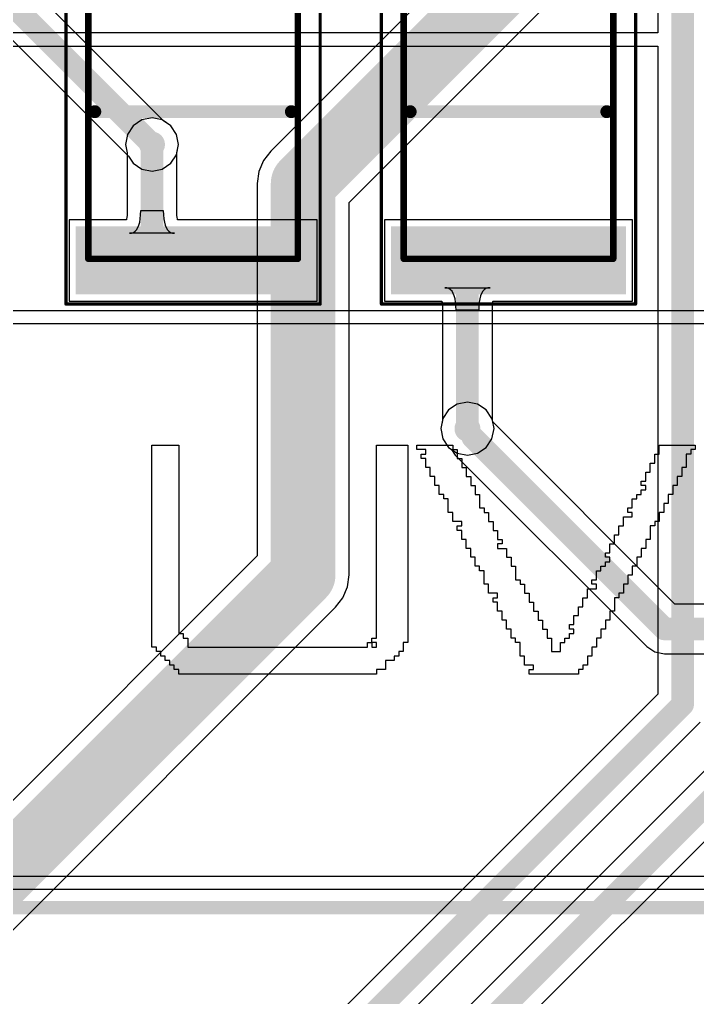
# Model space of a CAD drawing. Header units: millimetres. Extents: x 0.26 to 7.33, y 1.06 to 4.59.
# Drawn here: x 2.075 to 2.488, y 2.13 to 2.725 of the extents above; entities that cross this region are included whole.
import ezdxf

# ---------------------------------------------------------------- set-up
doc = ezdxf.new("R2010")
doc.units = ezdxf.units.MM
doc.header["$MEASUREMENT"] = 0
for name, color, linetype in [('BottomLayer', 5, 'Continuous'), ('Mechanical15', 56, 'Continuous'), ('Mechanical16', 56, 'Continuous'), ('MultiLayer', 9, 'Continuous'), ('TopLayer', 1, 'Continuous'), ('TopOverlay', 2, 'Continuous'), ('TopPaste', 8, 'Continuous'), ('TopSolder', 216, 'Continuous'), ('ViaHoleLayer', 16, 'Continuous')]:
    doc.layers.add(name, color=color, linetype=linetype)

# ---------------------------------------------------------------- blocks, each defined once
blk = doc.blocks.new('MX150_20_PIN_29')
at = {"layer": 'TopOverlay', "const_width": 0.008}
blk.add_lwpolyline([(-1.08622, 0.2063), (1.0878, 0.2063)], dxfattribs=at)
blk = doc.blocks.new('FUSC4632X85N_56')
at = {"layer": 'Mechanical15', "const_width": 0.00394}
for points in [[(-0.08957, -0.06378), (-0.08957, 0.06378)], [(0.08957, 0.06378), (-0.08957, 0.06378)], [(0.08957, -0.06378), (0.08957, 0.06378)], [(0.08957, -0.06378), (-0.08957, -0.06378)]]:
    blk.add_lwpolyline(points, dxfattribs=at)
at = {"layer": 'Mechanical15', "const_width": 0.00197}
for points in [[(-0.09055, 0.06378, 1), (-0.08858, 0.06378, 1)], [(-0.09055, 0.06378, 1), (-0.08858, 0.06378, 1)], [(0.08858, 0.06378, 1), (0.09055, 0.06378, 1)], [(0.08858, 0.06378, 1), (0.09055, 0.06378, 1)], [(-0.09055, -0.06378, 1), (-0.08858, -0.06378, 1)], [(-0.09055, -0.06378, 1), (-0.08858, -0.06378, 1)], [(0.08858, -0.06378, 1), (0.09055, -0.06378, 1)], [(0.08858, -0.06378, 1), (0.09055, -0.06378, 1)]]:
    blk.add_lwpolyline(points, format="xyb", close=True, dxfattribs=at)
at = {"layer": 'Mechanical16', "const_width": 0.00197}
for points in [[(-0.11713, -0.07736), (-0.11713, 0.07736)], [(0.11713, 0.07736), (-0.11713, 0.07736)], [(0.11713, -0.07736), (0.11713, 0.07736)], [(0.11713, -0.07736), (-0.11713, -0.07736)]]:
    blk.add_lwpolyline(points, dxfattribs=at)
at = {"layer": 'Mechanical16', "const_width": 0.000984}
for points in [[(-0.11762, 0.07736, 1), (-0.11663, 0.07736, 1)], [(-0.11762, 0.07736, 1), (-0.11663, 0.07736, 1)], [(0.11663, 0.07736, 1), (0.11762, 0.07736, 1)], [(0.11663, 0.07736, 1), (0.11762, 0.07736, 1)], [(-0.11762, -0.07736, 1), (-0.11663, -0.07736, 1)], [(-0.11762, -0.07736, 1), (-0.11663, -0.07736, 1)], [(0.11663, -0.07736, 1), (0.11762, -0.07736, 1)], [(0.11663, -0.07736, 1), (0.11762, -0.07736, 1)]]:
    blk.add_lwpolyline(points, format="xyb", close=True, dxfattribs=at)
at = {"layer": 'TopLayer'}
for points in [[(-0.07382, -0.06752), (-0.07382, 0.06752), (-0.10728, -0.06752), (-0.10728, 0.06752)], [(0.10728, -0.06752), (0.10728, 0.06752), (0.07382, -0.06752), (0.07382, 0.06752)]]:
    blk.add_solid(points, dxfattribs=at)
at = {"layer": 'TopOverlay', "const_width": 0.00787}
blk.add_lwpolyline([(0, -0.05984), (0, 0.05984)], dxfattribs=at)
at = {"layer": 'TopOverlay', "const_width": 0.00394}
for points in [[(-0.00197, 0.05984, 1), (0.00197, 0.05984, 1)], [(-0.00197, -0.05984, 1), (0.00197, -0.05984, 1)]]:
    blk.add_lwpolyline(points, format="xyb", close=True, dxfattribs=at)
at = {"layer": 'TopPaste'}
for points in [[(-0.07382, -0.06752), (-0.07382, 0.06752), (-0.10728, -0.06752), (-0.10728, 0.06752)], [(0.10728, -0.06752), (0.10728, 0.06752), (0.07382, -0.06752), (0.07382, 0.06752)]]:
    blk.add_solid(points, dxfattribs=at)
at = {"layer": 'TopSolder'}
for points in [[(-0.06982, -0.07152), (-0.06982, 0.07152), (-0.11128, -0.07152), (-0.11128, 0.07152)], [(0.11128, -0.07152), (0.11128, 0.07152), (0.06982, -0.07152), (0.06982, 0.07152)]]:
    blk.add_solid(points, dxfattribs=at)
blk = doc.blocks.new('FUSC4632X85N_80')
at = {"layer": 'Mechanical15', "const_width": 0.00394}
for points in [[(-0.08957, -0.06378), (-0.08957, 0.06378)], [(0.08957, 0.06378), (-0.08957, 0.06378)], [(0.08957, -0.06378), (0.08957, 0.06378)], [(0.08957, -0.06378), (-0.08957, -0.06378)]]:
    blk.add_lwpolyline(points, dxfattribs=at)
at = {"layer": 'Mechanical15', "const_width": 0.00197}
for points in [[(-0.09055, 0.06378, 1), (-0.08858, 0.06378, 1)], [(-0.09055, 0.06378, 1), (-0.08858, 0.06378, 1)], [(0.08858, 0.06378, 1), (0.09055, 0.06378, 1)], [(0.08858, 0.06378, 1), (0.09055, 0.06378, 1)], [(-0.09055, -0.06378, 1), (-0.08858, -0.06378, 1)], [(-0.09055, -0.06378, 1), (-0.08858, -0.06378, 1)], [(0.08858, -0.06378, 1), (0.09055, -0.06378, 1)], [(0.08858, -0.06378, 1), (0.09055, -0.06378, 1)]]:
    blk.add_lwpolyline(points, format="xyb", close=True, dxfattribs=at)
at = {"layer": 'Mechanical16', "const_width": 0.00197}
for points in [[(-0.11713, -0.07736), (-0.11713, 0.07736)], [(0.11713, 0.07736), (-0.11713, 0.07736)], [(0.11713, -0.07736), (0.11713, 0.07736)], [(0.11713, -0.07736), (-0.11713, -0.07736)]]:
    blk.add_lwpolyline(points, dxfattribs=at)
at = {"layer": 'Mechanical16', "const_width": 0.000984}
for points in [[(-0.11762, 0.07736, 1), (-0.11663, 0.07736, 1)], [(-0.11762, 0.07736, 1), (-0.11663, 0.07736, 1)], [(0.11663, 0.07736, 1), (0.11762, 0.07736, 1)], [(0.11663, 0.07736, 1), (0.11762, 0.07736, 1)], [(-0.11762, -0.07736, 1), (-0.11663, -0.07736, 1)], [(-0.11762, -0.07736, 1), (-0.11663, -0.07736, 1)], [(0.11663, -0.07736, 1), (0.11762, -0.07736, 1)], [(0.11663, -0.07736, 1), (0.11762, -0.07736, 1)]]:
    blk.add_lwpolyline(points, format="xyb", close=True, dxfattribs=at)
at = {"layer": 'TopLayer'}
for points in [[(-0.07382, -0.06752), (-0.07382, 0.06752), (-0.10728, -0.06752), (-0.10728, 0.06752)], [(0.10728, -0.06752), (0.10728, 0.06752), (0.07382, -0.06752), (0.07382, 0.06752)]]:
    blk.add_solid(points, dxfattribs=at)
at = {"layer": 'TopOverlay', "const_width": 0.00787}
blk.add_lwpolyline([(0, -0.05984), (0, 0.05984)], dxfattribs=at)
at = {"layer": 'TopOverlay', "const_width": 0.00394}
for points in [[(-0.00197, 0.05984, 1), (0.00197, 0.05984, 1)], [(-0.00197, -0.05984, 1), (0.00197, -0.05984, 1)]]:
    blk.add_lwpolyline(points, format="xyb", close=True, dxfattribs=at)
at = {"layer": 'TopPaste'}
for points in [[(-0.07382, -0.06752), (-0.07382, 0.06752), (-0.10728, -0.06752), (-0.10728, 0.06752)], [(0.10728, -0.06752), (0.10728, 0.06752), (0.07382, -0.06752), (0.07382, 0.06752)]]:
    blk.add_solid(points, dxfattribs=at)
at = {"layer": 'TopSolder'}
for points in [[(-0.06982, -0.07152), (-0.06982, 0.07152), (-0.11128, -0.07152), (-0.11128, 0.07152)], [(0.11128, -0.07152), (0.11128, 0.07152), (0.06982, -0.07152), (0.06982, 0.07152)]]:
    blk.add_solid(points, dxfattribs=at)

msp = doc.modelspace()

# ---------------------------------------------------------------- linework, layer by layer
at = {"layer": 'BottomLayer'}
for p, q in [((2.16317, 2.6633), (1.87618, 2.95029)), ((1.85027, 2.93327), (2.1417, 2.64183)), ((2.51025, 2.92704), (2.22825, 2.64504)), ((2.27592, 2.61373), (2.54975, 2.88755)), ((2.16744, 2.66044), (2.16317, 2.6633)), ((2.17095, 2.65519), (2.16744, 2.66044)), ((2.17218, 2.649), (2.17095, 2.65519)), ((2.17095, 2.64281), (2.17218, 2.649)), ((2.22825, 2.64504), (2.22382, 2.63926)), ((2.1417, 2.64183), (2.14456, 2.63756)), ((2.16744, 2.63756), (2.17095, 2.64281)), ((2.22382, 2.63926), (2.22103, 2.63253)), ((2.14456, 2.63756), (2.14981, 2.63405)), ((2.14981, 2.63405), (2.156, 2.63281)), ((2.156, 2.63281), (2.16219, 2.63405)), ((2.16219, 2.63405), (2.16744, 2.63756)), ((2.22103, 2.63253), (2.22008, 2.6253)), ((2.22008, 2.6253), (2.22008, 2.39857)), ((2.27592, 2.387), (2.27592, 2.61373)), ((2.34181, 2.49095), (2.33656, 2.48744)), ((2.348, 2.49219), (2.34181, 2.49095)), ((2.35419, 2.49095), (2.348, 2.49219)), ((2.35944, 2.48744), (2.35419, 2.49095)), ((2.33656, 2.48744), (2.33305, 2.48219)), ((2.36295, 2.48219), (2.35944, 2.48744)), ((2.33305, 2.48219), (2.33182, 2.476)), ((2.36337, 2.4801), (2.36295, 2.48219)), ((2.47423, 2.36924), (2.36337, 2.4801)), ((2.33182, 2.476), (2.33305, 2.46981)), ((2.33305, 2.46981), (2.33656, 2.46456)), ((2.33656, 2.46456), (2.33827, 2.46341)), ((2.33827, 2.46341), (2.34058, 2.45995)), ((2.34058, 2.45995), (2.4572, 2.34333)), ((2.22008, 2.39857), (2.00122, 2.17971)), ((2.27497, 2.37977), (2.27592, 2.387)), ((2.27218, 2.37304), (2.27497, 2.37977)), ((2.26775, 2.36725), (2.27218, 2.37304)), ((2.04889, 2.1484), (2.26775, 2.36725)), ((2.62794, 2.36924), (2.47423, 2.36924)), ((2.4572, 2.34333), (2.4572, 2.34333)), ((2.4572, 2.34333), (2.46213, 2.34004)), ((2.46213, 2.34004), (2.46794, 2.33888)), ((2.46794, 2.33888), (2.62165, 2.33888))]:
    msp.add_line(p, q, dxfattribs=at)
for points, const_width in [([(1.861, 2.944), (2.156, 2.649)], 0.01378), ([(2.248, 2.6253), (2.53, 2.9073)], 0.03937), ([(2.248, 2.387), (2.248, 2.6253)], 0.03937), ([(2.35132, 2.47069), (2.46794, 2.35406)], 0.01378), ([(2.02097, 2.15997), (2.248, 2.387)], 0.03937), ([(2.46794, 2.35406), (2.62794, 2.35406)], 0.01378)]:
    msp.add_lwpolyline(points, dxfattribs=dict(at, const_width=const_width))
for points, const_width in [([(2.15206, 2.649, 1), (2.15994, 2.649, 1)], 0.00787), ([(2.15256, 2.649, 1), (2.15944, 2.649, 1)], 0.00689), ([(2.23816, 2.6253, 1), (2.25784, 2.6253, 1)], 0.01969), ([(2.23816, 2.6253, 1), (2.25784, 2.6253, 1)], 0.01969), ([(2.34406, 2.476, 1), (2.35194, 2.476, 1)], 0.00787), ([(2.34787, 2.47069, 1), (2.35476, 2.47069, 1)], 0.00689), ([(2.23816, 2.387, 1), (2.25784, 2.387, 1)], 0.01969), ([(2.23816, 2.387, 1), (2.25784, 2.387, 1)], 0.01969), ([(2.46449, 2.35406, 1), (2.47138, 2.35406, 1)], 0.00689), ([(2.46449, 2.35406, 1), (2.47138, 2.35406, 1)], 0.00689)]:
    msp.add_lwpolyline(points, format="xyb", close=True, dxfattribs=dict(at, const_width=const_width))
at = {"layer": 'MultiLayer', "const_width": 0.00787}
for points in [[(2.15206, 2.649, 1), (2.15994, 2.649, 1)], [(2.34406, 2.476, 1), (2.35194, 2.476, 1)]]:
    msp.add_lwpolyline(points, format="xyb", close=True, dxfattribs=at)
at = {"layer": 'TopLayer'}
for p, q in [((2.46382, 2.81271), (2.46382, 2.717)), ((2.46382, 2.717), (0.868, 2.717)), ((0.868, 2.70884), (2.46382, 2.70884)), ((2.46382, 2.70884), (2.46382, 2.31429)), ((2.14981, 2.66395), (2.14456, 2.66044)), ((2.156, 2.66519), (2.14981, 2.66395)), ((2.16219, 2.66395), (2.156, 2.66519)), ((2.16744, 2.66044), (2.16219, 2.66395)), ((2.14456, 2.66044), (2.14105, 2.65519)), ((2.17095, 2.65519), (2.16744, 2.66044)), ((2.14105, 2.65519), (2.13982, 2.649)), ((2.17218, 2.649), (2.17095, 2.65519)), ((2.13982, 2.649), (2.14082, 2.64395)), ((2.14082, 2.64395), (2.14082, 2.6058)), ((2.17118, 2.64395), (2.17218, 2.649)), ((2.17118, 2.6058), (2.17118, 2.64395)), ((2.14904, 2.6062), (2.14911, 2.60884)), ((2.14911, 2.60884), (2.16289, 2.60884)), ((2.16289, 2.60884), (2.16296, 2.6062)), ((2.14043, 2.60318), (2.10548, 2.60318)), ((2.10548, 2.60318), (2.10548, 2.55372)), ((2.14051, 2.60347), (2.14043, 2.60318)), ((2.14074, 2.60486), (2.14051, 2.60347)), ((2.14082, 2.6058), (2.14074, 2.60486)), ((2.14849, 2.60175), (2.14883, 2.60384)), ((2.14883, 2.60384), (2.14904, 2.6062)), ((2.16296, 2.6062), (2.16317, 2.60384)), ((2.16317, 2.60384), (2.16351, 2.60175)), ((2.17126, 2.60486), (2.17118, 2.6058)), ((2.17149, 2.60347), (2.17126, 2.60486)), ((2.17157, 2.60318), (2.17149, 2.60347)), ((2.25652, 2.60318), (2.17157, 2.60318)), ((2.25652, 2.55372), (2.25652, 2.60318)), ((2.44852, 2.60318), (2.29748, 2.60318)), ((2.29748, 2.60318), (2.29748, 2.55372)), ((2.44852, 2.55372), (2.44852, 2.60318)), ((2.1447, 2.5955), (2.14573, 2.59619)), ((2.14573, 2.59619), (2.14663, 2.59716)), ((2.14663, 2.59716), (2.14739, 2.59842)), ((2.14739, 2.59842), (2.14801, 2.59994)), ((2.14801, 2.59994), (2.14849, 2.60175)), ((2.16351, 2.60175), (2.16399, 2.59994)), ((2.16399, 2.59994), (2.16461, 2.59842)), ((2.16461, 2.59842), (2.16537, 2.59716)), ((2.16537, 2.59716), (2.16627, 2.59619)), ((2.16627, 2.59619), (2.1673, 2.5955)), ((2.14222, 2.59494), (2.14353, 2.59508)), ((2.16978, 2.59494), (2.14222, 2.59494)), ((2.14353, 2.59508), (2.1447, 2.5955)), ((2.1673, 2.5955), (2.16847, 2.59508)), ((2.16847, 2.59508), (2.16978, 2.59494)), ((2.33553, 2.5617), (2.33422, 2.56184)), ((2.33422, 2.56184), (2.36178, 2.56184)), ((2.3367, 2.56129), (2.33553, 2.5617)), ((2.33773, 2.5606), (2.3367, 2.56129)), ((2.33863, 2.55963), (2.33773, 2.5606)), ((2.35827, 2.5606), (2.35737, 2.55963)), ((2.3593, 2.56129), (2.35827, 2.5606)), ((2.36047, 2.5617), (2.3593, 2.56129)), ((2.36178, 2.56184), (2.36047, 2.5617)), ((2.33939, 2.55839), (2.33863, 2.55963)), ((2.34001, 2.55688), (2.33939, 2.55839)), ((2.34049, 2.55508), (2.34001, 2.55688)), ((2.34083, 2.55302), (2.34049, 2.55508)), ((2.35551, 2.55508), (2.35517, 2.55302)), ((2.35599, 2.55688), (2.35551, 2.55508)), ((2.35661, 2.55839), (2.35599, 2.55688)), ((2.35737, 2.55963), (2.35661, 2.55839)), ((2.10548, 2.55372), (2.25652, 2.55372)), ((2.29748, 2.55372), (2.33241, 2.55372)), ((2.33241, 2.55372), (2.33251, 2.55335)), ((2.33251, 2.55335), (2.33274, 2.55199)), ((2.33274, 2.55199), (2.33282, 2.55107)), ((2.33282, 2.55107), (2.33282, 2.48105)), ((2.34104, 2.55068), (2.34083, 2.55302)), ((2.34111, 2.54806), (2.34104, 2.55068)), ((2.35496, 2.55068), (2.35489, 2.54806)), ((2.35517, 2.55302), (2.35496, 2.55068)), ((2.36318, 2.55107), (2.36326, 2.55199)), ((2.36318, 2.48105), (2.36318, 2.55107)), ((2.36326, 2.55199), (2.36349, 2.55335)), ((2.36349, 2.55335), (2.36359, 2.55372)), ((2.36359, 2.55372), (2.44852, 2.55372)), ((2.35489, 2.54806), (2.34111, 2.54806)), ((2.33282, 2.48105), (2.33182, 2.476)), ((2.36418, 2.476), (2.36318, 2.48105)), ((2.33182, 2.476), (2.33305, 2.46981)), ((2.36295, 2.46981), (2.36418, 2.476)), ((2.33305, 2.46981), (2.33656, 2.46456)), ((2.35944, 2.46456), (2.36295, 2.46981)), ((2.33656, 2.46456), (2.34181, 2.46105)), ((2.34181, 2.46105), (2.348, 2.45981)), ((2.348, 2.45981), (2.35419, 2.46105)), ((2.35419, 2.46105), (2.35944, 2.46456)), ((2.46382, 2.31429), (2.22484, 2.07531)), ((2.24173, 2.04927), (2.48973, 2.29726)), ((2.50982, 2.28529), (2.19575, 1.97122)), ((2.21778, 1.95031), (2.53573, 2.26826))]:
    msp.add_line(p, q, dxfattribs=at)
at = {"layer": 'TopLayer', "const_width": 0.01378}
for points in [[(2.479, 2.308), (2.479, 2.819)], [(2.156, 2.58829), (2.156, 2.649)], [(2.156, 2.58829), (2.16584, 2.57845)], [(2.16584, 2.57845), (2.181, 2.57845)], [(2.348, 2.56861), (2.35784, 2.57845)], [(2.35784, 2.57845), (2.373, 2.57845)], [(2.348, 2.476), (2.348, 2.56861)], [(2.231, 2.06), (2.479, 2.308)], [(2.15695, 1.91095), (2.525, 2.279)]]:
    msp.add_lwpolyline(points, dxfattribs=at)
at = {"layer": 'TopLayer'}
for points, const_width in [([(2.15206, 2.649, 1), (2.15994, 2.649, 1)], 0.00787), ([(2.15256, 2.649, 1), (2.15944, 2.649, 1)], 0.00689), ([(2.15256, 2.58829, 1), (2.15944, 2.58829, 1)], 0.00689), ([(2.15256, 2.58829, 1), (2.15944, 2.58829, 1)], 0.00689), ([(2.1624, 2.57845, 1), (2.16929, 2.57845, 1)], 0.00689), ([(2.1624, 2.57845, 1), (2.16929, 2.57845, 1)], 0.00689), ([(2.17756, 2.57845, 1), (2.18444, 2.57845, 1)], 0.00689), ([(2.3544, 2.57845, 1), (2.36129, 2.57845, 1)], 0.00689), ([(2.3544, 2.57845, 1), (2.36129, 2.57845, 1)], 0.00689), ([(2.36956, 2.57845, 1), (2.37644, 2.57845, 1)], 0.00689), ([(2.34456, 2.56861, 1), (2.35144, 2.56861, 1)], 0.00689), ([(2.34456, 2.56861, 1), (2.35144, 2.56861, 1)], 0.00689), ([(2.34406, 2.476, 1), (2.35194, 2.476, 1)], 0.00787), ([(2.34456, 2.476, 1), (2.35144, 2.476, 1)], 0.00689), ([(2.47556, 2.308, 1), (2.48244, 2.308, 1)], 0.00689), ([(2.47556, 2.308, 1), (2.48244, 2.308, 1)], 0.00689)]:
    msp.add_lwpolyline(points, format="xyb", close=True, dxfattribs=dict(at, const_width=const_width))
at = {"layer": 'TopOverlay'}
for p, q in [((2.01651, 2.548), (3.53349, 2.548)), ((3.53349, 2.5398), (2.01651, 2.5398)), ((2.15591, 2.46327), (2.15591, 2.466)), ((2.15591, 2.466), (2.17231, 2.466)), ((2.17231, 2.466), (2.17231, 2.46327)), ((2.29257, 2.46327), (2.29257, 2.466)), ((2.29257, 2.466), (2.3117, 2.466)), ((2.3117, 2.466), (2.3117, 2.46327)), ((2.31717, 2.46327), (2.31717, 2.466)), ((2.31717, 2.466), (2.33904, 2.466)), ((2.33904, 2.466), (2.33904, 2.46327)), ((2.46477, 2.46327), (2.46477, 2.466)), ((2.46477, 2.466), (2.48664, 2.466)), ((2.48664, 2.466), (2.48664, 2.46327)), ((2.15591, 2.46053), (2.15591, 2.46327)), ((2.15591, 2.4578), (2.15591, 2.46053)), ((2.17231, 2.46327), (2.17231, 2.46053)), ((2.17231, 2.46053), (2.17231, 2.4578)), ((2.29257, 2.46053), (2.29257, 2.46327)), ((2.29257, 2.4578), (2.29257, 2.46053)), ((2.3117, 2.46327), (2.3117, 2.46053)), ((2.3117, 2.46053), (2.3117, 2.4578)), ((2.32264, 2.46327), (2.31717, 2.46327)), ((2.3199, 2.4578), (2.3199, 2.46053)), ((2.3199, 2.46053), (2.32264, 2.46053)), ((2.32264, 2.46053), (2.32264, 2.46327)), ((2.33904, 2.46327), (2.34177, 2.46327)), ((2.34177, 2.46327), (2.34177, 2.46053)), ((2.34177, 2.46053), (2.34177, 2.4578)), ((2.46204, 2.4578), (2.46204, 2.46053)), ((2.46204, 2.46053), (2.46477, 2.46053)), ((2.46477, 2.46053), (2.46477, 2.46327)), ((2.4839, 2.46053), (2.48117, 2.46053)), ((2.48117, 2.46053), (2.48117, 2.4578)), ((2.48664, 2.46327), (2.4839, 2.46327)), ((2.4839, 2.46327), (2.4839, 2.46053)), ((2.15591, 2.45507), (2.15591, 2.4578)), ((2.15591, 2.45233), (2.15591, 2.45507)), ((2.17231, 2.4578), (2.17231, 2.45507)), ((2.17231, 2.45507), (2.17231, 2.45233)), ((2.29257, 2.45507), (2.29257, 2.4578)), ((2.29257, 2.45233), (2.29257, 2.45507)), ((2.3117, 2.4578), (2.3117, 2.45507)), ((2.3117, 2.45507), (2.3117, 2.45233)), ((2.32264, 2.4578), (2.3199, 2.4578)), ((2.32264, 2.45507), (2.32264, 2.4578)), ((2.32264, 2.45233), (2.32264, 2.45507)), ((2.34177, 2.4578), (2.3445, 2.4578)), ((2.3445, 2.4578), (2.3445, 2.45507)), ((2.3445, 2.45507), (2.3445, 2.45233)), ((2.4593, 2.45233), (2.4593, 2.45507)), ((2.4593, 2.45507), (2.46204, 2.45507)), ((2.46204, 2.45507), (2.46204, 2.4578)), ((2.48117, 2.4578), (2.48117, 2.45507)), ((2.48117, 2.45507), (2.48117, 2.45233)), ((2.15591, 2.4496), (2.15591, 2.45233)), ((2.15591, 2.44687), (2.15591, 2.4496)), ((2.17231, 2.45233), (2.17231, 2.4496)), ((2.17231, 2.4496), (2.17231, 2.44687)), ((2.29257, 2.4496), (2.29257, 2.45233)), ((2.29257, 2.44687), (2.29257, 2.4496)), ((2.3117, 2.45233), (2.3117, 2.4496)), ((2.3117, 2.4496), (2.3117, 2.44687)), ((2.32537, 2.45233), (2.32264, 2.45233)), ((2.32537, 2.4496), (2.32537, 2.45233)), ((2.32537, 2.44687), (2.32537, 2.4496)), ((2.3445, 2.45233), (2.34724, 2.45233)), ((2.34724, 2.45233), (2.34724, 2.4496)), ((2.34724, 2.4496), (2.34724, 2.44687)), ((2.45657, 2.44687), (2.45657, 2.4496)), ((2.45657, 2.4496), (2.4593, 2.4496)), ((2.4593, 2.4496), (2.4593, 2.45233)), ((2.48117, 2.45233), (2.47844, 2.45233)), ((2.47844, 2.45233), (2.47844, 2.4496)), ((2.47844, 2.4496), (2.47844, 2.44687)), ((2.15591, 2.44413), (2.15591, 2.44687)), ((2.15591, 2.4414), (2.15591, 2.44413)), ((2.15591, 2.43867), (2.15591, 2.4414)), ((2.17231, 2.44687), (2.17231, 2.44413)), ((2.17231, 2.44413), (2.17231, 2.4414)), ((2.17231, 2.4414), (2.17231, 2.43867)), ((2.29257, 2.44413), (2.29257, 2.44687)), ((2.29257, 2.4414), (2.29257, 2.44413)), ((2.29257, 2.43867), (2.29257, 2.4414)), ((2.3117, 2.44687), (2.3117, 2.44413)), ((2.3117, 2.44413), (2.3117, 2.4414)), ((2.3117, 2.4414), (2.3117, 2.43867)), ((2.3281, 2.44687), (2.32537, 2.44687)), ((2.3281, 2.44413), (2.3281, 2.44687)), ((2.3281, 2.4414), (2.3281, 2.44413)), ((2.33084, 2.4414), (2.3281, 2.4414)), ((2.33084, 2.43867), (2.33084, 2.4414)), ((2.34724, 2.44687), (2.34997, 2.44687)), ((2.34997, 2.44687), (2.34997, 2.44413)), ((2.34997, 2.44413), (2.34997, 2.4414)), ((2.34997, 2.4414), (2.3527, 2.4414)), ((2.3527, 2.4414), (2.3527, 2.43867)), ((2.45384, 2.4414), (2.45384, 2.44413)), ((2.45384, 2.44413), (2.45657, 2.44413)), ((2.45657, 2.4414), (2.45384, 2.4414)), ((2.45657, 2.44413), (2.45657, 2.44687)), ((2.45657, 2.43867), (2.45657, 2.4414)), ((2.4757, 2.4414), (2.47297, 2.4414)), ((2.47297, 2.4414), (2.47297, 2.43867)), ((2.47844, 2.44687), (2.4757, 2.44687)), ((2.4757, 2.44687), (2.4757, 2.44413)), ((2.4757, 2.44413), (2.4757, 2.4414)), ((2.15591, 2.43593), (2.15591, 2.43867)), ((2.15591, 2.4332), (2.15591, 2.43593)), ((2.17231, 2.43867), (2.17231, 2.43593)), ((2.17231, 2.43593), (2.17231, 2.4332)), ((2.29257, 2.43593), (2.29257, 2.43867)), ((2.29257, 2.4332), (2.29257, 2.43593)), ((2.3117, 2.43867), (2.3117, 2.43593)), ((2.3117, 2.43593), (2.3117, 2.4332)), ((2.33084, 2.43593), (2.33084, 2.43867)), ((2.33357, 2.43593), (2.33084, 2.43593)), ((2.33357, 2.4332), (2.33357, 2.43593)), ((2.3527, 2.43867), (2.3527, 2.43593)), ((2.3527, 2.43593), (2.35544, 2.43593)), ((2.35544, 2.43593), (2.35544, 2.4332)), ((2.4511, 2.4332), (2.4511, 2.43593)), ((2.4511, 2.43593), (2.45384, 2.43593)), ((2.45384, 2.43593), (2.45384, 2.43867)), ((2.45384, 2.43867), (2.45657, 2.43867)), ((2.47297, 2.43593), (2.47024, 2.43593)), ((2.47024, 2.43593), (2.47024, 2.4332)), ((2.47297, 2.43867), (2.47297, 2.43593)), ((2.15591, 2.43047), (2.15591, 2.4332)), ((2.15591, 2.42773), (2.15591, 2.43047)), ((2.17231, 2.4332), (2.17231, 2.43047)), ((2.17231, 2.43047), (2.17231, 2.42773)), ((2.29257, 2.43047), (2.29257, 2.4332)), ((2.29257, 2.42773), (2.29257, 2.43047)), ((2.3117, 2.4332), (2.3117, 2.43047)), ((2.3117, 2.43047), (2.3117, 2.42773)), ((2.3363, 2.4332), (2.33357, 2.4332)), ((2.3363, 2.43047), (2.3363, 2.4332)), ((2.3363, 2.42773), (2.3363, 2.43047)), ((2.35544, 2.4332), (2.35544, 2.43047)), ((2.35544, 2.43047), (2.35544, 2.42773)), ((2.44837, 2.43047), (2.44837, 2.4332)), ((2.44837, 2.4332), (2.4511, 2.4332)), ((2.44837, 2.42773), (2.44837, 2.43047)), ((2.47024, 2.43047), (2.4675, 2.43047)), ((2.4675, 2.43047), (2.4675, 2.42773)), ((2.47024, 2.4332), (2.47024, 2.43047)), ((2.15591, 2.425), (2.15591, 2.42773)), ((2.15591, 2.42227), (2.15591, 2.425)), ((2.17231, 2.42773), (2.17231, 2.425)), ((2.17231, 2.425), (2.17231, 2.42227)), ((2.29257, 2.425), (2.29257, 2.42773)), ((2.29257, 2.42227), (2.29257, 2.425)), ((2.3117, 2.42773), (2.3117, 2.425)), ((2.3117, 2.425), (2.3117, 2.42227)), ((2.3363, 2.425), (2.3363, 2.42773)), ((2.33904, 2.425), (2.3363, 2.425)), ((2.33904, 2.42227), (2.33904, 2.425)), ((2.35544, 2.42773), (2.35817, 2.42773)), ((2.35817, 2.42773), (2.35817, 2.425)), ((2.35817, 2.425), (2.3609, 2.425)), ((2.3609, 2.425), (2.3609, 2.42227)), ((2.44564, 2.425), (2.44564, 2.42773)), ((2.44564, 2.42773), (2.44837, 2.42773)), ((2.44837, 2.425), (2.44564, 2.425)), ((2.44837, 2.42227), (2.44837, 2.425)), ((2.4675, 2.425), (2.46477, 2.425)), ((2.46477, 2.425), (2.46477, 2.42227)), ((2.4675, 2.42773), (2.4675, 2.425)), ((2.15591, 2.41953), (2.15591, 2.42227)), ((2.15591, 2.4168), (2.15591, 2.41953)), ((2.17231, 2.42227), (2.17231, 2.41953)), ((2.17231, 2.41953), (2.17231, 2.4168)), ((2.29257, 2.41953), (2.29257, 2.42227)), ((2.29257, 2.4168), (2.29257, 2.41953)), ((2.3117, 2.42227), (2.3117, 2.41953)), ((2.3117, 2.41953), (2.3117, 2.4168)), ((2.33904, 2.41953), (2.33904, 2.42227)), ((2.3445, 2.41953), (2.33904, 2.41953)), ((2.3445, 2.4168), (2.3445, 2.41953)), ((2.3609, 2.42227), (2.3609, 2.41953)), ((2.3609, 2.41953), (2.36364, 2.41953)), ((2.36364, 2.41953), (2.36364, 2.4168)), ((2.4429, 2.41953), (2.4429, 2.42227)), ((2.4429, 2.42227), (2.44837, 2.42227)), ((2.4429, 2.4168), (2.4429, 2.41953)), ((2.46477, 2.41953), (2.46204, 2.41953)), ((2.46204, 2.41953), (2.46204, 2.4168)), ((2.46477, 2.42227), (2.46477, 2.41953)), ((2.15591, 2.41407), (2.15591, 2.4168)), ((2.15591, 2.41133), (2.15591, 2.41407)), ((2.17231, 2.4168), (2.17231, 2.41407)), ((2.17231, 2.41407), (2.17231, 2.41133)), ((2.29257, 2.41407), (2.29257, 2.4168)), ((2.29257, 2.41133), (2.29257, 2.41407)), ((2.3117, 2.4168), (2.3117, 2.41407)), ((2.3117, 2.41407), (2.3117, 2.41133)), ((2.34177, 2.41407), (2.34177, 2.4168)), ((2.34177, 2.4168), (2.3445, 2.4168)), ((2.3445, 2.41407), (2.34177, 2.41407)), ((2.3445, 2.41133), (2.3445, 2.41407)), ((2.36364, 2.4168), (2.36364, 2.41407)), ((2.36364, 2.41407), (2.36637, 2.41407)), ((2.36637, 2.41407), (2.36637, 2.41133)), ((2.44017, 2.41407), (2.44017, 2.4168)), ((2.44017, 2.4168), (2.4429, 2.4168)), ((2.44017, 2.41133), (2.44017, 2.41407)), ((2.46204, 2.4168), (2.4593, 2.4168)), ((2.4593, 2.4168), (2.4593, 2.41407)), ((2.4593, 2.41407), (2.4593, 2.41133)), ((2.15591, 2.4086), (2.15591, 2.41133)), ((2.15591, 2.40587), (2.15591, 2.4086)), ((2.15591, 2.40313), (2.15591, 2.40587)), ((2.17231, 2.41133), (2.17231, 2.4086)), ((2.17231, 2.4086), (2.17231, 2.40587)), ((2.17231, 2.40587), (2.17231, 2.40313)), ((2.29257, 2.4086), (2.29257, 2.41133)), ((2.29257, 2.40587), (2.29257, 2.4086)), ((2.29257, 2.40313), (2.29257, 2.40587)), ((2.3117, 2.41133), (2.3117, 2.4086)), ((2.3117, 2.4086), (2.3117, 2.40587)), ((2.3117, 2.40587), (2.3117, 2.40313)), ((2.3445, 2.4086), (2.3445, 2.41133)), ((2.34724, 2.4086), (2.3445, 2.4086)), ((2.34724, 2.40587), (2.34724, 2.4086)), ((2.34724, 2.40313), (2.34724, 2.40587)), ((2.36637, 2.41133), (2.36637, 2.4086)), ((2.36637, 2.4086), (2.3691, 2.4086)), ((2.3691, 2.40587), (2.36637, 2.40587)), ((2.36637, 2.40587), (2.36637, 2.40313)), ((2.3691, 2.4086), (2.3691, 2.40587)), ((2.4347, 2.40313), (2.4347, 2.40587)), ((2.4347, 2.40587), (2.43744, 2.40587)), ((2.43744, 2.4086), (2.43744, 2.41133)), ((2.43744, 2.41133), (2.44017, 2.41133)), ((2.43744, 2.40587), (2.43744, 2.4086)), ((2.4593, 2.4086), (2.45657, 2.4086)), ((2.45657, 2.4086), (2.45657, 2.40587)), ((2.45657, 2.40587), (2.45657, 2.40313)), ((2.4593, 2.41133), (2.4593, 2.4086)), ((2.15591, 2.4004), (2.15591, 2.40313)), ((2.15591, 2.39767), (2.15591, 2.4004)), ((2.17231, 2.40313), (2.17231, 2.4004)), ((2.17231, 2.4004), (2.17231, 2.39767)), ((2.29257, 2.4004), (2.29257, 2.40313)), ((2.29257, 2.39767), (2.29257, 2.4004)), ((2.3117, 2.40313), (2.3117, 2.4004)), ((2.3117, 2.4004), (2.3117, 2.39767)), ((2.34997, 2.40313), (2.34724, 2.40313)), ((2.34997, 2.4004), (2.34997, 2.40313)), ((2.34997, 2.39767), (2.34997, 2.4004)), ((2.36637, 2.40313), (2.37184, 2.40313)), ((2.37184, 2.40313), (2.37184, 2.4004)), ((2.37184, 2.4004), (2.37184, 2.39767)), ((2.43197, 2.39767), (2.43197, 2.4004)), ((2.43197, 2.4004), (2.4347, 2.4004)), ((2.4347, 2.4004), (2.4347, 2.40313)), ((2.45657, 2.40313), (2.45384, 2.40313)), ((2.45384, 2.40313), (2.45384, 2.4004)), ((2.45384, 2.4004), (2.45384, 2.39767)), ((2.15591, 2.39493), (2.15591, 2.39767)), ((2.15591, 2.3922), (2.15591, 2.39493)), ((2.17231, 2.39767), (2.17231, 2.39493)), ((2.17231, 2.39493), (2.17231, 2.3922)), ((2.29257, 2.39493), (2.29257, 2.39767)), ((2.29257, 2.3922), (2.29257, 2.39493)), ((2.3117, 2.39767), (2.3117, 2.39493)), ((2.3117, 2.39493), (2.3117, 2.3922)), ((2.3527, 2.39767), (2.34997, 2.39767)), ((2.3527, 2.39493), (2.3527, 2.39767)), ((2.3527, 2.3922), (2.3527, 2.39493)), ((2.37184, 2.39767), (2.37457, 2.39767)), ((2.37457, 2.39767), (2.37457, 2.39493)), ((2.37457, 2.39493), (2.37457, 2.3922)), ((2.4347, 2.39767), (2.43197, 2.39767)), ((2.43197, 2.3922), (2.43197, 2.39493)), ((2.43197, 2.39493), (2.4347, 2.39493)), ((2.4347, 2.39493), (2.4347, 2.39767)), ((2.45384, 2.39767), (2.4511, 2.39767)), ((2.4511, 2.39767), (2.4511, 2.39493)), ((2.4511, 2.39493), (2.4511, 2.3922)), ((2.15591, 2.38947), (2.15591, 2.3922)), ((2.15591, 2.38674), (2.15591, 2.38947)), ((2.17231, 2.3922), (2.17231, 2.38947)), ((2.17231, 2.38947), (2.17231, 2.38674)), ((2.29257, 2.38947), (2.29257, 2.3922)), ((2.29257, 2.38674), (2.29257, 2.38947)), ((2.3117, 2.3922), (2.3117, 2.38947)), ((2.3117, 2.38947), (2.3117, 2.38674)), ((2.35544, 2.3922), (2.3527, 2.3922)), ((2.35544, 2.38947), (2.35544, 2.3922)), ((2.35817, 2.38947), (2.35544, 2.38947)), ((2.35817, 2.38674), (2.35817, 2.38947)), ((2.37457, 2.3922), (2.3773, 2.3922)), ((2.3773, 2.3922), (2.3773, 2.38947)), ((2.3773, 2.38947), (2.3773, 2.38674)), ((2.4265, 2.38674), (2.4265, 2.38947)), ((2.4265, 2.38947), (2.42924, 2.38947)), ((2.42924, 2.38947), (2.42924, 2.3922)), ((2.42924, 2.3922), (2.43197, 2.3922)), ((2.4511, 2.3922), (2.44837, 2.3922)), ((2.44837, 2.3922), (2.44837, 2.38947)), ((2.44837, 2.38947), (2.44837, 2.38674)), ((2.15591, 2.384), (2.15591, 2.38674)), ((2.15591, 2.38127), (2.15591, 2.384)), ((2.17231, 2.38674), (2.17231, 2.384)), ((2.17231, 2.384), (2.17231, 2.38127)), ((2.29257, 2.384), (2.29257, 2.38674)), ((2.29257, 2.38127), (2.29257, 2.384)), ((2.3117, 2.38674), (2.3117, 2.384)), ((2.3117, 2.384), (2.3117, 2.38127)), ((2.35817, 2.384), (2.35817, 2.38674)), ((2.35817, 2.38127), (2.35817, 2.384)), ((2.3773, 2.38674), (2.3773, 2.384)), ((2.3773, 2.384), (2.38004, 2.384)), ((2.38004, 2.384), (2.38004, 2.38127)), ((2.42377, 2.38127), (2.42377, 2.384)), ((2.42377, 2.384), (2.4265, 2.384)), ((2.4265, 2.384), (2.4265, 2.38674)), ((2.44837, 2.38674), (2.44564, 2.38674)), ((2.44564, 2.38674), (2.44564, 2.384)), ((2.44564, 2.384), (2.44564, 2.38127)), ((2.15591, 2.37854), (2.15591, 2.38127)), ((2.15591, 2.3758), (2.15591, 2.37854)), ((2.15591, 2.37307), (2.15591, 2.3758)), ((2.17231, 2.38127), (2.17231, 2.37854)), ((2.17231, 2.37854), (2.17231, 2.3758)), ((2.17231, 2.3758), (2.17231, 2.37307)), ((2.29257, 2.37854), (2.29257, 2.38127)), ((2.29257, 2.3758), (2.29257, 2.37854)), ((2.29257, 2.37307), (2.29257, 2.3758)), ((2.3117, 2.38127), (2.3117, 2.37854)), ((2.3117, 2.37854), (2.3117, 2.3758)), ((2.3117, 2.3758), (2.3117, 2.37307)), ((2.3609, 2.38127), (2.35817, 2.38127)), ((2.3609, 2.37854), (2.3609, 2.38127)), ((2.3609, 2.3758), (2.3609, 2.37854)), ((2.36637, 2.3758), (2.3609, 2.3758)), ((2.36637, 2.37307), (2.36637, 2.3758)), ((2.38004, 2.38127), (2.38277, 2.38127)), ((2.38277, 2.38127), (2.38277, 2.37854)), ((2.38277, 2.37854), (2.38277, 2.3758)), ((2.38277, 2.3758), (2.3855, 2.3758)), ((2.3855, 2.3758), (2.3855, 2.37307)), ((2.42104, 2.3758), (2.42104, 2.37854)), ((2.42104, 2.37854), (2.4265, 2.37854)), ((2.42104, 2.37307), (2.42104, 2.3758)), ((2.4265, 2.38127), (2.42377, 2.38127)), ((2.4265, 2.37854), (2.4265, 2.38127)), ((2.4429, 2.3758), (2.44017, 2.3758)), ((2.44017, 2.3758), (2.44017, 2.37307)), ((2.44564, 2.38127), (2.4429, 2.38127)), ((2.4429, 2.38127), (2.4429, 2.37854)), ((2.4429, 2.37854), (2.4429, 2.3758)), ((2.15591, 2.37034), (2.15591, 2.37307)), ((2.15591, 2.3676), (2.15591, 2.37034)), ((2.17231, 2.37307), (2.17231, 2.37034)), ((2.17231, 2.37034), (2.17231, 2.3676)), ((2.29257, 2.37034), (2.29257, 2.37307)), ((2.29257, 2.3676), (2.29257, 2.37034)), ((2.3117, 2.37307), (2.3117, 2.37034)), ((2.3117, 2.37034), (2.3117, 2.3676)), ((2.36364, 2.37034), (2.36364, 2.37307)), ((2.36364, 2.37307), (2.36637, 2.37307)), ((2.36637, 2.37034), (2.36364, 2.37034)), ((2.36637, 2.3676), (2.36637, 2.37034)), ((2.3855, 2.37307), (2.3855, 2.37034)), ((2.3855, 2.37034), (2.38824, 2.37034)), ((2.38824, 2.37034), (2.38824, 2.3676)), ((2.4183, 2.37034), (2.4183, 2.37307)), ((2.4183, 2.37307), (2.42104, 2.37307)), ((2.4183, 2.3676), (2.4183, 2.37034)), ((2.44017, 2.37307), (2.43744, 2.37307)), ((2.43744, 2.37307), (2.43744, 2.37034)), ((2.43744, 2.37034), (2.43744, 2.3676)), ((2.15591, 2.36487), (2.15591, 2.3676)), ((2.15591, 2.36214), (2.15591, 2.36487)), ((2.17231, 2.3676), (2.17231, 2.36487)), ((2.17231, 2.36487), (2.17231, 2.36214)), ((2.29257, 2.36487), (2.29257, 2.3676)), ((2.29257, 2.36214), (2.29257, 2.36487)), ((2.3117, 2.3676), (2.3117, 2.36487)), ((2.3117, 2.36487), (2.3117, 2.36214)), ((2.36637, 2.36487), (2.36637, 2.3676)), ((2.3691, 2.36487), (2.36637, 2.36487)), ((2.3691, 2.36214), (2.3691, 2.36487)), ((2.38824, 2.3676), (2.38824, 2.36487)), ((2.38824, 2.36487), (2.39097, 2.36487)), ((2.39097, 2.36487), (2.39097, 2.36214)), ((2.41557, 2.36487), (2.41557, 2.3676)), ((2.41557, 2.3676), (2.4183, 2.3676)), ((2.41557, 2.36214), (2.41557, 2.36487)), ((2.43744, 2.36487), (2.4347, 2.36487)), ((2.4347, 2.36487), (2.4347, 2.36214)), ((2.43744, 2.3676), (2.43744, 2.36487)), ((2.15591, 2.3594), (2.15591, 2.36214)), ((2.15591, 2.35667), (2.15591, 2.3594)), ((2.17231, 2.36214), (2.17231, 2.3594)), ((2.17231, 2.3594), (2.17231, 2.35667)), ((2.29257, 2.3594), (2.29257, 2.36214)), ((2.29257, 2.35667), (2.29257, 2.3594)), ((2.3117, 2.36214), (2.3117, 2.3594)), ((2.3117, 2.3594), (2.3117, 2.35667)), ((2.3691, 2.3594), (2.3691, 2.36214)), ((2.37184, 2.3594), (2.3691, 2.3594)), ((2.37184, 2.35667), (2.37184, 2.3594)), ((2.39097, 2.36214), (2.39097, 2.3594)), ((2.39097, 2.3594), (2.3937, 2.3594)), ((2.3937, 2.3594), (2.3937, 2.35667)), ((2.41284, 2.3594), (2.41284, 2.36214)), ((2.41284, 2.36214), (2.41557, 2.36214)), ((2.41284, 2.35667), (2.41284, 2.3594)), ((2.4347, 2.3594), (2.43197, 2.3594)), ((2.43197, 2.3594), (2.43197, 2.35667)), ((2.4347, 2.36214), (2.4347, 2.3594)), ((2.15591, 2.35394), (2.15591, 2.35667)), ((2.15591, 2.3512), (2.15591, 2.35394)), ((2.17231, 2.35667), (2.17231, 2.35394)), ((2.17231, 2.35394), (2.17231, 2.3512)), ((2.29257, 2.35394), (2.29257, 2.35667)), ((2.29257, 2.3512), (2.29257, 2.35394)), ((2.3117, 2.35667), (2.3117, 2.35394)), ((2.3117, 2.35394), (2.3117, 2.3512)), ((2.37184, 2.35394), (2.37184, 2.35667)), ((2.37457, 2.35394), (2.37184, 2.35394)), ((2.37457, 2.3512), (2.37457, 2.35394)), ((2.3937, 2.35667), (2.3937, 2.35394)), ((2.3937, 2.35394), (2.39644, 2.35394)), ((2.39644, 2.35394), (2.39644, 2.3512)), ((2.4101, 2.35394), (2.4101, 2.35667)), ((2.4101, 2.35667), (2.41284, 2.35667)), ((2.41284, 2.35394), (2.4101, 2.35394)), ((2.41284, 2.3512), (2.41284, 2.35394)), ((2.43197, 2.35394), (2.42924, 2.35394)), ((2.42924, 2.35394), (2.42924, 2.3512)), ((2.43197, 2.35667), (2.43197, 2.35394)), ((2.15591, 2.34847), (2.15591, 2.3512)), ((2.15591, 2.34574), (2.15591, 2.34847)), ((2.17231, 2.3512), (2.17504, 2.3512)), ((2.17504, 2.3512), (2.17504, 2.34847)), ((2.17504, 2.34847), (2.17777, 2.34847)), ((2.17777, 2.34847), (2.17777, 2.34574)), ((2.28984, 2.34574), (2.28984, 2.34847)), ((2.28984, 2.34847), (2.29257, 2.34847)), ((2.29257, 2.34847), (2.29257, 2.3512)), ((2.3117, 2.3512), (2.3117, 2.34847)), ((2.3117, 2.34847), (2.3117, 2.34574)), ((2.37457, 2.34847), (2.37457, 2.3512)), ((2.3773, 2.34847), (2.37457, 2.34847)), ((2.3773, 2.34574), (2.3773, 2.34847)), ((2.39644, 2.3512), (2.39644, 2.34847)), ((2.39644, 2.34847), (2.39917, 2.34847)), ((2.39917, 2.34847), (2.39917, 2.34574)), ((2.40737, 2.34574), (2.40737, 2.34847)), ((2.40737, 2.34847), (2.4101, 2.34847)), ((2.4101, 2.34847), (2.4101, 2.3512)), ((2.4101, 2.3512), (2.41284, 2.3512)), ((2.42924, 2.34847), (2.4265, 2.34847)), ((2.4265, 2.34847), (2.4265, 2.34574)), ((2.42924, 2.3512), (2.42924, 2.34847)), ((2.15591, 2.343), (2.15591, 2.34574)), ((2.15864, 2.343), (2.15591, 2.343)), ((2.15864, 2.34027), (2.15864, 2.343)), ((2.16137, 2.34027), (2.15864, 2.34027)), ((2.16137, 2.33754), (2.16137, 2.34027)), ((2.17777, 2.34574), (2.17777, 2.343)), ((2.17777, 2.343), (2.28711, 2.343)), ((2.28711, 2.343), (2.28711, 2.34574)), ((2.28711, 2.34574), (2.28984, 2.34574)), ((2.28984, 2.34574), (2.28984, 2.343)), ((2.29257, 2.34574), (2.28984, 2.34574)), ((2.28984, 2.343), (2.29257, 2.343)), ((2.29257, 2.343), (2.29257, 2.34574)), ((2.30897, 2.34027), (2.30624, 2.34027)), ((2.30624, 2.34027), (2.30624, 2.33754)), ((2.3117, 2.34574), (2.30897, 2.34574)), ((2.30897, 2.34574), (2.30897, 2.343)), ((2.30897, 2.343), (2.30897, 2.34027)), ((2.38004, 2.34574), (2.3773, 2.34574)), ((2.38004, 2.343), (2.38004, 2.34574)), ((2.38004, 2.34027), (2.38004, 2.343)), ((2.38004, 2.33754), (2.38004, 2.34027)), ((2.39917, 2.34574), (2.39917, 2.343)), ((2.39917, 2.343), (2.39917, 2.34027)), ((2.39917, 2.34027), (2.40464, 2.34027)), ((2.40464, 2.343), (2.40464, 2.34574)), ((2.40464, 2.34574), (2.40737, 2.34574)), ((2.40464, 2.34027), (2.40464, 2.343)), ((2.4265, 2.343), (2.42377, 2.343)), ((2.42377, 2.343), (2.42377, 2.34027)), ((2.42377, 2.34027), (2.42377, 2.33754)), ((2.4265, 2.34574), (2.4265, 2.343)), ((2.16411, 2.33754), (2.16137, 2.33754)), ((2.16411, 2.3348), (2.16411, 2.33754)), ((2.16684, 2.3348), (2.16411, 2.3348)), ((2.16684, 2.33207), (2.16684, 2.3348)), ((2.3035, 2.3348), (2.29804, 2.3348)), ((2.29804, 2.3348), (2.29804, 2.33207)), ((2.30624, 2.33754), (2.3035, 2.33754)), ((2.3035, 2.33754), (2.3035, 2.3348)), ((2.38277, 2.33754), (2.38004, 2.33754)), ((2.38277, 2.3348), (2.38277, 2.33754)), ((2.38277, 2.33207), (2.38277, 2.3348)), ((2.42377, 2.33754), (2.42104, 2.33754)), ((2.42104, 2.33754), (2.42104, 2.3348)), ((2.42104, 2.3348), (2.42104, 2.33207)), ((2.16957, 2.33207), (2.16684, 2.33207)), ((2.16957, 2.32934), (2.16957, 2.33207)), ((2.17231, 2.32934), (2.16957, 2.32934)), ((2.17231, 2.3266), (2.17231, 2.32934)), ((2.29804, 2.32934), (2.29257, 2.32934)), ((2.29257, 2.32934), (2.29257, 2.3266)), ((2.29804, 2.33207), (2.29804, 2.32934)), ((2.38824, 2.33207), (2.38277, 2.33207)), ((2.3855, 2.3266), (2.3855, 2.32934)), ((2.3855, 2.32934), (2.38824, 2.32934)), ((2.38824, 2.32934), (2.38824, 2.33207)), ((2.4183, 2.32934), (2.41557, 2.32934)), ((2.41557, 2.32934), (2.41557, 2.3266)), ((2.42104, 2.33207), (2.4183, 2.33207)), ((2.4183, 2.33207), (2.4183, 2.32934)), ((2.29257, 2.3266), (2.17231, 2.3266)), ((2.41557, 2.3266), (2.3855, 2.3266)), ((2.01651, 2.2036), (3.53349, 2.2036)), ((3.53349, 2.1954), (2.01651, 2.1954))]:
    msp.add_line(p, q, dxfattribs=at)
at = {"layer": 'ViaHoleLayer', "const_width": 0.00591}
for points in [[(2.15305, 2.649, 1), (2.15895, 2.649, 1)], [(2.34505, 2.476, 1), (2.35095, 2.476, 1)]]:
    msp.add_lwpolyline(points, format="xyb", close=True, dxfattribs=at)

# ---------------------------------------------------------------- block references
for name, p, rotation in [('FUSC4632X85N_56', (2.181, 2.669), 270), ('FUSC4632X85N_80', (2.373, 2.669), 270), ('MX150_20_PIN_29', (1.53868, 1.97803), 360)]:
    msp.add_blockref(name, p, dxfattribs=dict(rotation=rotation))

doc.saveas('drawing.dxf')
